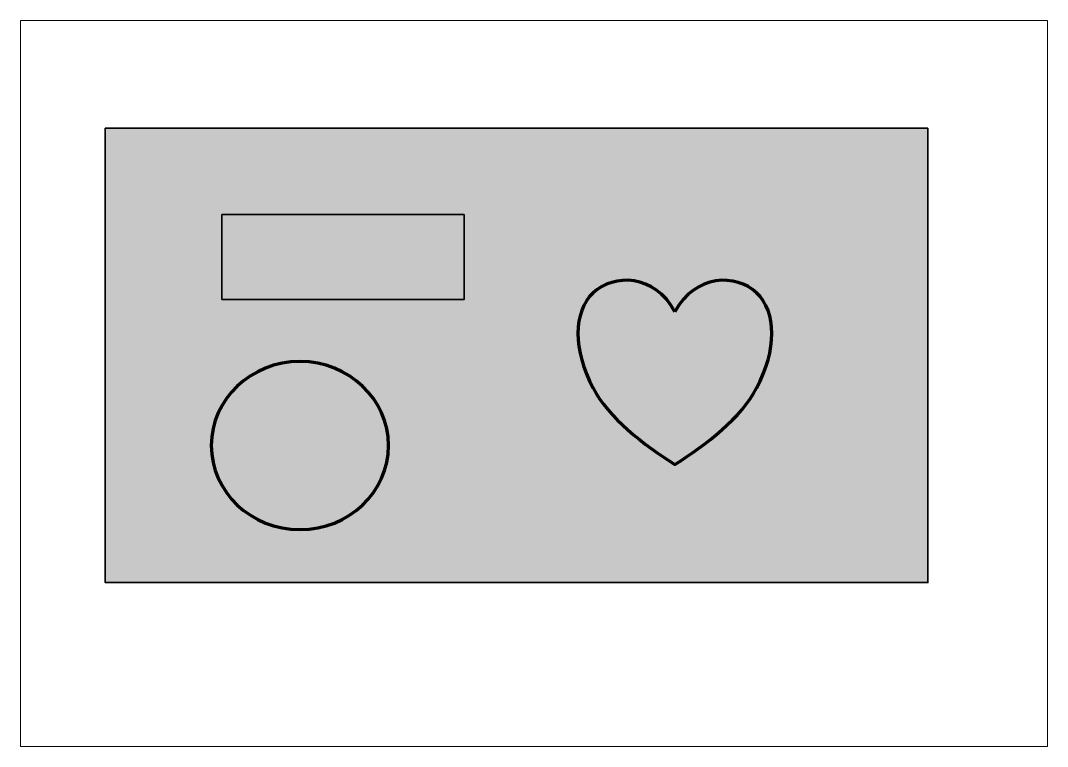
# Paper-space layout 'Layout1' of a CAD drawing. Header units: millimetres. Extents: x 0 to 297, y 0 to 210.
# The model-space entities are those that its viewports show. They can reach past a viewport. Long polylines and large blocks are cut down to what shows.
import ezdxf

# ---------------------------------------------------------------- set-up
doc = ezdxf.new("R2010")
doc.units = ezdxf.units.MM

msp = doc.modelspace()

# ---------------------------------------------------------------- hatches: boundary and pattern name
at = {"true_color": 0xe6e6e6, "transparency": 33554687}
for points in [[(262.41, 178.83), (262.41, 47.39), (24.51, 47.39), (24.51, 178.83)], [(128.35, 153.85), (128.35, 129.32), (58.24, 129.32), (58.24, 153.85)]]:
    msp.add_hatch(color=254, dxfattribs=at).paths.add_polyline_path(points, flags=0)
h = msp.add_hatch(color=254, dxfattribs=at)
edge = h.paths.add_edge_path(flags=0)
edge.add_spline(control_points=[(189.25, 125.72), (195.15, 136.76), (206.96, 136.76), (212.86, 131.24), (218.76, 125.72), (218.76, 114.68), (212.86, 103.64), (208.73, 95.36), (198.1, 87.08), (189.25, 81.56), (180.39, 87.08), (169.77, 95.36), (165.63, 103.64), (159.73, 114.68), (159.73, 125.72), (165.63, 131.24), (171.54, 136.76), (183.34, 136.76), (189.25, 125.72)], knot_values=[0, 0, 0, 0, 1, 1, 1, 2, 2, 2, 3, 3, 3, 4, 4, 4, 5, 5, 5, 6, 6, 6, 6], degree=3, periodic=1)
h = msp.add_hatch(color=254, dxfattribs=at)
edge = h.paths.add_edge_path(flags=0)
edge.add_spline(control_points=[(80.81, 111.35), (94.95, 111.35), (106.44, 100.46), (106.44, 87.04), (106.44, 73.62), (94.95, 62.72), (80.81, 62.72), (66.66, 62.72), (55.18, 73.62), (55.18, 87.04), (55.18, 100.46), (66.66, 111.35), (80.81, 111.35)], knot_values=[0, 0, 0, 0, 1, 1, 1, 2, 2, 2, 3, 3, 3, 4, 4, 4, 4], degree=3, periodic=1)

# ---------------------------------------------------------------- linework, layer by layer
at = {"color": 18, "linetype": 'Continuous', "lineweight": 35, "true_color": 0x000000}
for points in [[(262.41, 178.83), (262.41, 47.39), (24.51, 47.39), (24.51, 178.83), (262.41, 178.83)], [(128.35, 153.85), (128.35, 129.32), (58.24, 129.32), (58.24, 153.85), (128.35, 153.85)]]:
    msp.add_lwpolyline(points, close=True, dxfattribs=at)
at = {"color": 18, "linetype": 'Continuous', "lineweight": 100, "true_color": 0x000000}
for points, knots in [([(189.25, 125.72), (195.15, 136.76), (206.96, 136.76), (212.86, 131.24), (218.76, 125.72), (218.76, 114.68), (212.86, 103.64), (208.73, 95.36), (198.1, 87.08), (189.25, 81.56), (180.39, 87.08), (169.77, 95.36), (165.63, 103.64), (159.73, 114.68), (159.73, 125.72), (165.63, 131.24), (171.54, 136.76), (183.34, 136.76), (189.25, 125.72)], [0, 0, 0, 0, 1, 1, 1, 2, 2, 2, 3, 3, 3, 4, 4, 4, 5, 5, 5, 6, 6, 6, 6]), ([(80.81, 111.35), (94.95, 111.35), (106.44, 100.46), (106.44, 87.04), (106.44, 73.62), (94.95, 62.72), (80.81, 62.72), (66.66, 62.72), (55.18, 73.62), (55.18, 87.04), (55.18, 100.46), (66.66, 111.35), (80.81, 111.35)], [0, 0, 0, 0, 1, 1, 1, 2, 2, 2, 3, 3, 3, 4, 4, 4, 4])]:
    msp.add_open_spline(points, degree=3, knots=knots, dxfattribs=at)

psp = doc.layouts.get("Layout1")

# ---------------------------------------------------------------- viewports
at = {"layer": '0'}
psp.add_viewport(center=(148.5, 105), size=(297, 210), view_center_point=(148.5, 105), view_height=210, dxfattribs=at)

doc.saveas('drawing.dxf')
